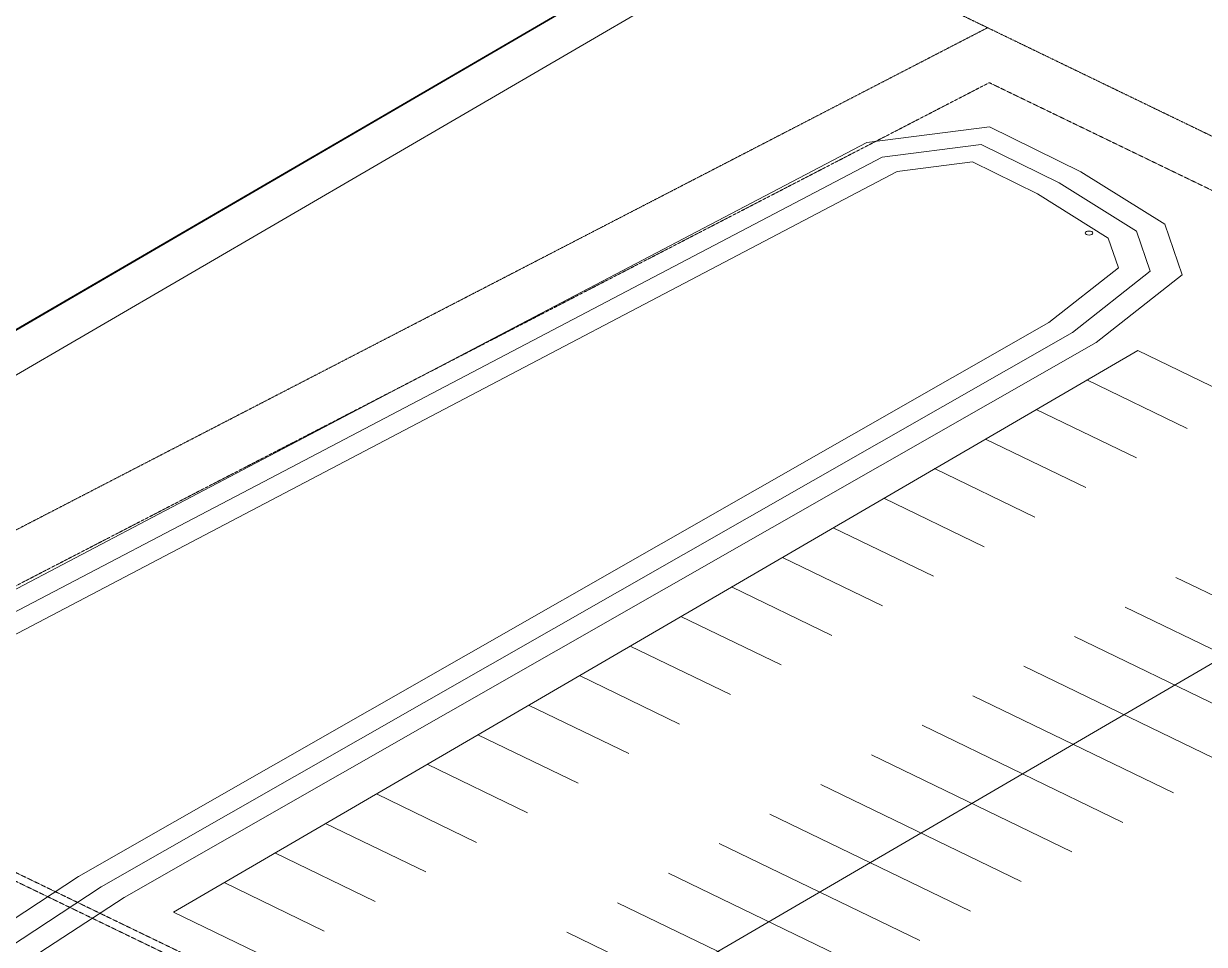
# Model space of a CAD drawing. Header units: inches. Extents: x 27328 to 120839, y -4075 to 4147.
# Drawn here: x 40632 to 42512, y -1425 to 41 of the extents above; entities that cross this region are included whole.
import ezdxf

# ---------------------------------------------------------------- set-up
doc = ezdxf.new("R2010")
doc.units = ezdxf.units.IN
doc.header["$MEASUREMENT"] = 0
doc.linetypes.add('Center 1_4_', pattern=[0.53125, 0.25, -0.09375, 0.09375, -0.09375])
doc.linetypes.add('Hidden', pattern=[0.28125, 0.1875, -0.09375])
for name, color, linetype, lineweight in [('A-PROP-SBCK', 71, 'Hidden', 15), ('BMP', 80, 'Continuous', 9), ('C-TOPO', 7, 'Continuous', 9), ('EOP-PR', 4, 'Continuous', 9), ('G-ANNO-SYMB', 111, 'Continuous', 9), ('PAINT', 190, 'Continuous', 9), ('PROP', 3, 'Center 1_4_', 9)]:
    doc.layers.add(name, color=color, linetype=linetype, lineweight=lineweight)

msp = doc.modelspace()

# ---------------------------------------------------------------- linework, layer by layer
at = {"layer": 'A-PROP-SBCK'}
for p, q in [((39890.9, -1230.6), (42169.6, -52.9)), ((42169.6, -52.9), (43792.5, -837.5)), ((44836.8, -3364), (40149.3, -1097.1)), ((42355, -2149.9), (40165.8, -1091.2))]:
    msp.add_line(p, q, dxfattribs=at)
at = {"layer": 'BMP'}
for p, q in [((42170.1, -123.3), (41974.7, -148.3)), ((42315.6, -194.7), (42170.1, -123.3)), ((41974.7, -148.3), (40991.2, -664.3)), ((42156.4, -151.2), (41998.9, -171.4)), ((42280.9, -212.3), (42156.4, -151.2)), ((41998.9, -171.4), (41024.9, -682.4)), ((42142.6, -179.2), (42023.1, -194.5)), ((42246.2, -230), (42142.6, -179.2)), ((42023.1, -194.5), (41058.7, -700.5)), ((42448.9, -278), (42315.6, -194.7)), ((42404, -289.3), (42280.9, -212.3)), ((42359.1, -300.6), (42246.2, -230)), ((42476.8, -358.8), (42448.9, -278)), ((42375.3, -347.6), (42359.1, -300.6)), ((42426, -353.2), (42404, -289.3)), ((42264.6, -434.6), (42375.3, -347.6)), ((42302.3, -450.5), (42426, -353.2)), ((42340, -466.4), (42476.8, -358.8)), ((40719.3, -1316.7), (42264.6, -434.6)), ((40755.5, -1333.4), (42302.3, -450.5)), ((40791.8, -1350.1), (42340, -466.4)), ((40991.2, -664.3), (39914.9, -1228.8)), ((41024.9, -682.4), (39952.4, -1244.9)), ((41058.7, -700.5), (39989.9, -1261)), ((40558.3, -1422.2), (40719.3, -1316.7)), ((40607.9, -1430.2), (40755.5, -1333.4)), ((40657.5, -1438.1), (40791.8, -1350.1))]:
    msp.add_line(p, q, dxfattribs=at)
msp.add_ellipse((42328.5, -292.3), major_axis=(6, 0), ratio=0.53073, dxfattribs=at)
at = {"layer": 'C-TOPO', "lineweight": 25}
msp.add_line((39042.8, -1365), (44148.5, 1608.8), dxfattribs=at)
at = {"layer": 'C-TOPO'}
msp.add_line((39746.9, -954.2), (43550, 1260.9), dxfattribs=at)
at = {"layer": 'EOP-PR'}
for p, q in [((40870.3, -1373.6), (42405.9, -479.1)), ((42405.9, -479.1), (42539, -543.5)), ((41003.3, -1437.9), (40870.3, -1373.6))]:
    msp.add_line(p, q, dxfattribs=at)
at = {"layer": 'G-ANNO-SYMB'}
msp.add_line((39042.1, -1437.2), (44147.8, 1536.6), dxfattribs=at)
at = {"layer": 'PAINT'}
for p, q in [((42484.7, -603.4), (42325.1, -526.2)), ((42403.9, -650.5), (42244.3, -573.3)), ((42323.1, -697.6), (42163.4, -620.4)), ((42242.3, -744.6), (42082.6, -667.4)), ((42161.4, -791.7), (42001.8, -714.5)), ((42080.6, -838.8), (41921, -761.6)), ((41414.2, -1624.1), (42869, -776.8)), ((41999.8, -885.9), (41840.1, -808.7)), ((42466.9, -840.8), (42786.2, -995.2)), ((41919, -932.9), (41759.3, -855.7)), ((42386, -887.8), (42705.3, -1042.3)), ((41838.2, -980), (41678.5, -902.8)), ((42305.2, -934.9), (42624.5, -1089.3)), ((41757.3, -1027.1), (41597.7, -949.9)), ((42224.4, -982), (42543.7, -1136.4)), ((41676.5, -1074.2), (41516.8, -997)), ((42143.6, -1029.1), (42462.9, -1183.5)), ((41595.7, -1121.2), (41436, -1044)), ((42062.7, -1076.1), (42382.1, -1230.6)), ((41514.9, -1168.3), (41355.2, -1091.1)), ((41981.9, -1123.2), (42301.2, -1277.6)), ((41434, -1215.4), (41274.4, -1138.2)), ((41901.1, -1170.3), (42220.4, -1324.7)), ((41353.2, -1262.5), (41193.6, -1185.3)), ((41820.3, -1217.4), (42139.6, -1371.8)), ((41272.4, -1309.5), (41112.7, -1232.3)), ((41739.4, -1264.4), (42058.8, -1418.9)), ((41191.6, -1356.6), (41031.9, -1279.4)), ((41658.6, -1311.5), (41977.9, -1465.9)), ((41110.7, -1403.7), (40951.1, -1326.5)), ((41577.8, -1358.6), (41897.1, -1513)), ((41497, -1405.7), (41816.3, -1560.1))]:
    msp.add_line(p, q, dxfattribs=at)
at = {"layer": 'PROP'}
for p, q in [((41772.2, 225.4), (42166.9, 34.6)), ((39257.7, -1469), (42166.9, 34.6)), ((42166.9, 34.6), (43785.2, -747.8))]:
    msp.add_line(p, q, dxfattribs=at)

doc.saveas('drawing.dxf')
